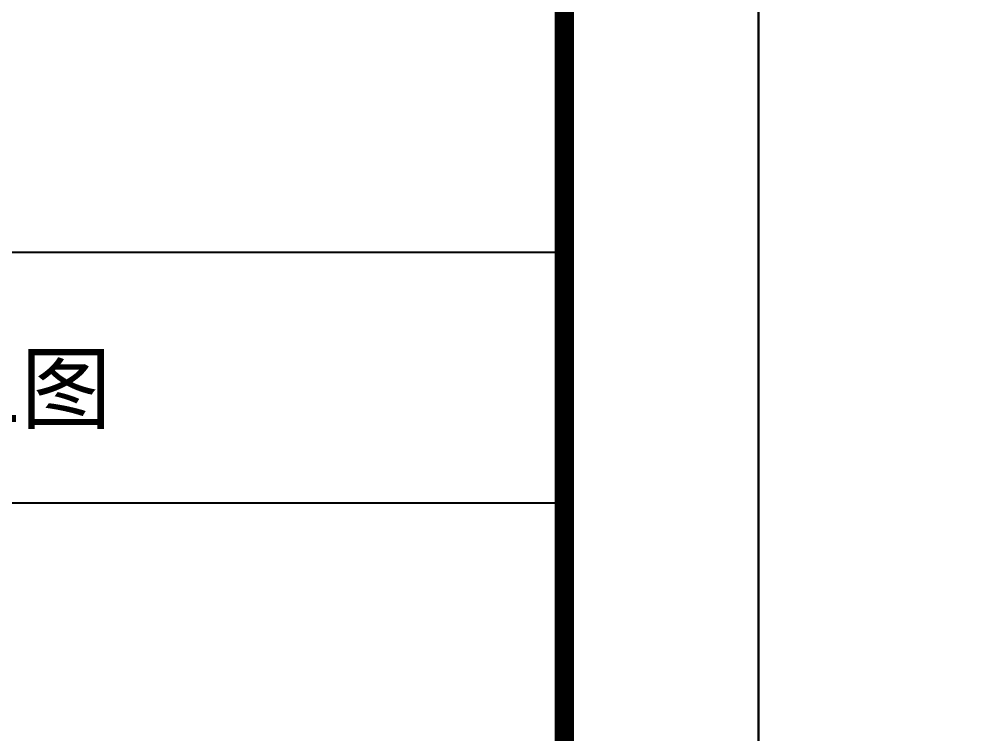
# Paper-space layout 'Layout1' of a CAD drawing. Extents: x 52 to 242751, y 71 to 90516.
# Drawn here: x 56761 to 60286, y 58722 to 61322 of the extents above; entities that cross this region are included whole.
import ezdxf

# ---------------------------------------------------------------- set-up
doc = ezdxf.new("R2010")
doc.units = 0
doc.header["$LTSCALE"] = 10
doc.header["$MEASUREMENT"] = 0
doc.layers.get('0').update_dxf_attribs({"linetype": 'CONTINUOUS'})
doc.layers.add('PUB_TITLE', color=4, linetype='CONTINUOUS')
doc.styles.add('-宋体', font='', dxfattribs={"width": 0.8})
doc.styles.get('-宋体').set_extended_font_data('SimSun')

# ---------------------------------------------------------------- blocks, each defined once
blk = doc.blocks.new('TQ1')
at = {"layer": 'PUB_TITLE'}
for p, q in [((-49854.8, -407354.8), (-43854.8, -407354.8)), ((-49854.8, -408254.8), (-43854.8, -408254.8))]:
    blk.add_line(p, q, dxfattribs=at)
at = {"layer": 'PUB_TITLE', "style": '-宋体'}
blk.add_text('施工图', height=240, dxfattribs=at).set_placement((-46462.9, -407963.2))

psp = doc.layouts.get("Layout1")

# ---------------------------------------------------------------- linework, layer by layer
at = {"layer": 'PUB_TITLE'}
for points in [[(52.5, 48516.1), (52.5, 90516.1), (59452.5, 90516.1), (59452.5, 48516.1)], [(59452.5, 48516.1), (59452.5, 90516.1), (118852.5, 90516.1), (118852.5, 48516.1)]]:
    psp.add_lwpolyline(points, close=True, dxfattribs=at)
at = {"layer": 'PUB_TITLE', "const_width": 70.7}
psp.add_lwpolyline([(1755.5, 49223.2), (58745.4, 49223.2), (58745.4, 89809), (1755.5, 89809)], close=True, dxfattribs=at)

# ---------------------------------------------------------------- block references
at = {"xscale": 1.01360066206343, "yscale": 1.01360066206343, "zscale": 1.01360066206343}
psp.add_blockref('TQ1', (103196.6, 473369.6), dxfattribs=at)

doc.saveas('drawing.dxf')
